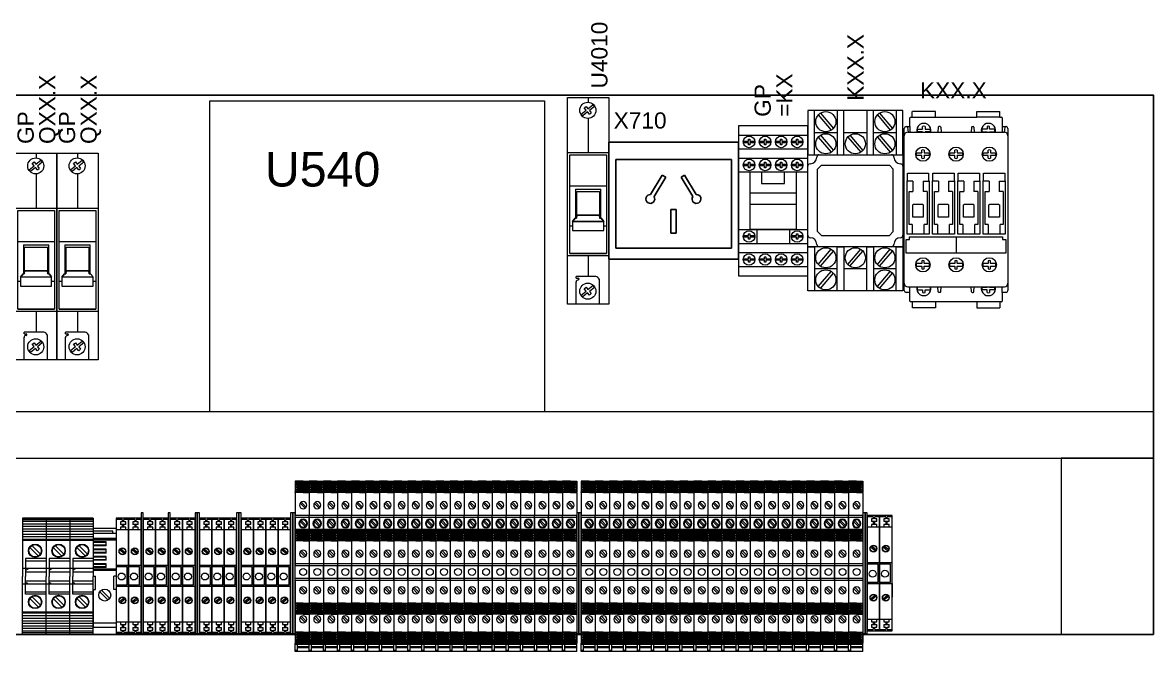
# Model space of a CAD drawing. Header units: millimetres. Extents: x 979 to 5828, y -1860 to 642.
# Drawn here: x 5337.5 to 5827.6, y -591 to -318.2 of the extents above; entities that cross this region are included whole.
import ezdxf

# ---------------------------------------------------------------- set-up
doc = ezdxf.new("R2010")
doc.units = ezdxf.units.MM
for name, color, linetype, lineweight in [('CABLES', 140, 'Continuous', 13), ('eProC - L2', 41, 'Continuous', 20), ('Textos eProC', 41, 'Continuous', 25)]:
    doc.layers.add(name, color=color, linetype=linetype, lineweight=lineweight)
doc.styles.get("Standard").update_dxf_attribs({"font": 'arial.ttf'})

# ---------------------------------------------------------------- blocks, each defined once
blk = doc.blocks.new('eProC_S5X_1Pv03')
at = {"layer": 'eProC - L2'}
for p, q in [((0, 0), (17.93, 0)), ((0, -89.63), (0, 0)), ((0, -23.9), (17.93, -23.9)), ((1, -24.9), (16.93, -24.9)), ((1, -24.9), (16.93, -24.9)), ((1, -67.72), (1, -24.9)), ((1, -24.9), (16.93, -24.9)), ((3.44, -39.83), (14.48, -39.83)), ((16.93, -67.72), (1, -67.72)), ((1, -67.72), (16.93, -67.72)), ((17.93, -68.71), (0, -68.71)), ((3.77, -78.36), (3.77, -77.68)), ((12.29, -77.68), (3.77, -77.68)), ((3.77, -78.36), (4.69, -78.36)), ((3.77, -89.63), (3.77, -79.93)), ((13.73, -78.81), (13.73, -89.63)), ((17.93, -89.63), (0, -89.63))]:
    blk.add_line(p, q, dxfattribs=at)
for points in [[(8.96, 0), (8.96, -2.11)], [(17.93, 0), (17.93, -89.63)], [(7.3, -4.52), (8.09, -3.88)], [(8.1, -5.52), (7.3, -4.52)], [(8.09, -3.88), (8.89, -4.87)], [(8.89, -4.87), (11.02, -3.15)], [(11.67, -3.94), (9.54, -5.67)], [(5.97, -7.24), (8.1, -5.52)], [(8.74, -6.31), (6.61, -8.03)], [(9.54, -7.3), (8.74, -6.31)], [(8.96, -9.07), (8.96, -23.9)], [(9.54, -5.67), (10.34, -6.66)], [(9.54, -7.3), (10.34, -6.66)], [(16.93, -24.9), (16.93, -67.72)], [(1, -38.4), (16.93, -38.4)], [(2.22, -55.77), (1, -55.77), (1, -39.83)], [(3.44, -39.83), (3.44, -52.42)], [(4.01, -40.84), (13.91, -40.84)], [(14.48, -52.42), (14.48, -39.83)], [(4.01, -51.06), (3.87, -52.42), (3.3, -52.42), (2.22, -53.78), (15.71, -53.76), (14.63, -52.41), (14.06, -52.47), (13.91, -51.06), (4.01, -51.06)], [(2.22, -53.78), (3.3, -52.42), (3.87, -52.42)], [(3.87, -52.42), (4.01, -51.06)], [(4.01, -51.06), (13.91, -51.06)], [(14.06, -52.42), (13.91, -51.06)], [(14.06, -52.41), (14.63, -52.41), (15.71, -53.76)], [(15.71, -53.78), (14.48, -53.78)], [(16.93, -55.77), (15.71, -55.77)], [(8.96, -68.71), (8.96, -77.68)], [(7.3, -82.97), (8.09, -82.33)], [(8.1, -83.96), (7.3, -82.97)], [(8.09, -82.33), (8.89, -83.32)], [(8.89, -83.32), (11.02, -81.59)], [(11.67, -82.39), (9.54, -84.11)], [(5.97, -85.69), (8.1, -83.96)], [(8.74, -84.75), (6.61, -86.48)], [(9.54, -85.75), (8.74, -84.75)], [(9.54, -84.11), (10.34, -85.1)], [(9.54, -85.75), (10.34, -85.1)]]:
    blk.add_lwpolyline(points, dxfattribs=at)
for points in [[(4.01, -40.84), (13.91, -40.84), (13.91, -51.06), (4.01, -51.06)], [(15.71, -53.78), (2.22, -53.78), (2.22, -57.76), (15.71, -57.76)]]:
    blk.add_lwpolyline(points, close=True, dxfattribs=at)
for centre in [(8.82, -5.59), (8.82, -84.04)]:
    blk.add_circle(centre, 3.49, dxfattribs=at)
for centre, radius, start, end in [((8.82, -5.59), 3.29, 30.0698, 47.915), ((8.82, -5.59), 3.29, 210.0698, 227.915), ((4.64, -78.75), 0.383, 277.0137, 83.3784), ((11.7, -79.91), 2.3, 28.3062, 75.3734), ((4.63, -80), 0.861, 87.2312, 184.5479), ((8.82, -84.04), 3.29, 30.0698, 47.915), ((8.82, -84.04), 3.29, 210.0698, 227.915)]:
    blk.add_arc(centre, radius, start, end, dxfattribs=at)
for tag, p in [('GP', (7.95, 3.91)), ('ID', (17.33, 3.91))]:
    blk.add_attdef(tag, p, '', height=7.03, rotation=90, dxfattribs=at)
blk = doc.blocks.new('eProC_Z_BPN10')
at = {"layer": 'eProC - L2'}
for p, q in [((0, 0), (0, -25.2)), ((0, 0), (10.2, 0)), ((10.2, 0), (0, 0)), ((10.2, 0), (10.2, -25.2)), ((10.2, -0.71), (0, -0.71)), ((10.2, -1.36), (0, -1.36)), ((10.2, -2.52), (0, -2.52)), ((10.2, -3.59), (0, -3.59)), ((10.2, -4.75), (0, -4.75)), ((10.2, -5.82), (0, -5.82)), ((10.2, -6.98), (0, -6.98)), ((10.2, -8.04), (0, -8.04)), ((10.2, -9.2), (0, -9.2)), ((10.2, -9.71), (0, -9.71)), ((6.84, -16.39), (3.11, -12.66)), ((7.69, -15.54), (3.96, -11.81)), ((10.2, -17.45), (1.3, -17.45)), ((1.3, -17.45), (1.3, -25.2)), ((1.3, -18.45), (10.2, -18.45)), ((1.3, -21.85), (0, -21.85)), ((10.2, -21.85), (1.3, -21.85)), ((2.2, -22.08), (1.3, -22.6)), ((1.3, -23.2), (10.2, -23.2)), ((2.2, -21.85), (2.2, -22.08)), ((0, -50.4), (0, -25.2)), ((1.3, -28.55), (0, -28.55)), ((1.3, -32.95), (1.3, -25.2)), ((1.3, -27.2), (10.2, -27.2)), ((2.2, -28.32), (1.3, -27.8)), ((10.2, -28.55), (1.3, -28.55)), ((2.2, -28.55), (2.2, -28.32)), ((10.2, -50.4), (10.2, -25.2)), ((1.3, -31.95), (10.2, -31.95)), ((10.2, -32.95), (1.3, -32.95)), ((7.69, -37.74), (3.96, -34.01)), ((6.84, -38.59), (3.11, -34.86)), ((10.2, -40.69), (0, -40.69)), ((10.2, -41.2), (0, -41.2)), ((10.2, -42.36), (0, -42.36)), ((10.2, -43.42), (0, -43.42)), ((10.2, -44.58), (0, -44.58)), ((10.2, -45.65), (0, -45.65)), ((10.2, -46.81), (0, -46.81)), ((10.2, -47.88), (0, -47.88)), ((10.2, -49.04), (0, -49.04)), ((10.2, -49.69), (0, -49.69)), ((0, -50.4), (10.2, -50.4)), ((10.2, -50.4), (0, -50.4))]:
    blk.add_line(p, q, dxfattribs=at)
for centre, radius in [((5.4, -14.1), 2.9), ((5.4, -14.1), 2.7), ((5.4, -36.3), 2.9), ((5.4, -36.3), 2.7)]:
    blk.add_circle(centre, radius, dxfattribs=at)
blk = doc.blocks.new('eProC_Z_BPN2.5')
at = {"layer": 'eProC - L2'}
for p, q in [((0, 0), (0, -50)), ((5.36, 0), (0, 0)), ((5.36, -50), (5.36, 0)), ((2.62, -0.6), (0, -0.6)), ((1.79, -1.49), (1.79, -2.68)), ((2.62, -1.49), (1.79, -1.49)), ((4.17, -2.68), (1.79, -2.68)), ((1.79, -3.87), (1.79, -5.06)), ((4.17, -3.87), (1.79, -3.87)), ((2.62, -0.6), (2.62, -1.49)), ((2.62, -2.68), (2.62, -3.87)), ((3.33, -1.49), (3.33, -0.6)), ((5.36, -0.6), (3.33, -0.6)), ((4.17, -1.49), (3.33, -1.49)), ((3.33, -3.87), (3.33, -2.68)), ((4.17, -2.68), (4.17, -1.49)), ((4.17, -5.06), (4.17, -3.87)), ((5.36, -5.06), (0, -5.06)), ((3.56, -15.43), (1.46, -13.75)), ((3.92, -14.95), (1.84, -13.3)), ((5.36, -35.42), (5.36, -14.58)), ((5.36, -20.54), (5.36, -14.58)), ((5.36, -20.54), (0, -20.54)), ((4.76, -21.13), (0, -21.13)), ((4.76, -28.87), (4.76, -21.13)), ((0, -28.87), (4.76, -28.87)), ((0, -29.46), (5.36, -29.46)), ((5.36, -29.46), (5.36, -35.42)), ((3.56, -34.57), (1.46, -36.25)), ((3.92, -35.05), (1.84, -36.7)), ((0, -44.94), (5.36, -44.94)), ((1.79, -44.94), (1.79, -46.13)), ((1.79, -46.13), (4.17, -46.13)), ((1.79, -47.32), (1.79, -48.51)), ((1.79, -47.32), (4.17, -47.32)), ((1.79, -48.51), (2.62, -48.51)), ((2.62, -46.13), (2.62, -47.32)), ((2.62, -48.51), (2.62, -49.4)), ((3.33, -47.32), (3.33, -46.13)), ((3.33, -48.51), (4.17, -48.51)), ((3.33, -49.4), (3.33, -48.51)), ((4.17, -46.13), (4.17, -44.94)), ((4.17, -48.51), (4.17, -47.32)), ((0, -49.4), (2.62, -49.4)), ((0, -50), (5.36, -50)), ((3.33, -49.4), (5.36, -49.4))]:
    blk.add_line(p, q, dxfattribs=at)
for centre, radius in [((2.68, -14.38), 1.49), ((2.68, -14.38), 1.37), ((2.31, -25.27), 1.5), ((2.68, -35.62), 1.49), ((2.68, -35.62), 1.37)]:
    blk.add_circle(centre, radius, dxfattribs=at)
blk = doc.blocks.new('eProC_Z_EK1')
at = {"layer": 'eProC - L2'}
for p, q in [((0, 0), (0, -20.65)), ((10, 0), (0, 0)), ((10, 0), (10, -20.65)), ((0, -1), (8.5, -1)), ((10, -2.2), (0, -2.2)), ((0, -4.2), (10, -4.2)), ((10, -4.59), (0, -4.59)), ((8.5, -2.2), (8.5, -1)), ((10, -5.09), (0, -5.09)), ((5.6, -5.84), (0, -5.84)), ((5.6, -6.11), (0, -6.11)), ((5.6, -7.21), (0, -7.21)), ((5.6, -7.49), (0, -7.49)), ((5.6, -8.99), (0, -8.99)), ((5.6, -9.26), (0, -9.26)), ((5.6, -7.49), (5.6, -5.84)), ((5.6, -10.64), (5.6, -8.99)), ((5.6, -10.36), (0, -10.36)), ((5.6, -10.64), (0, -10.64)), ((5.6, -12.14), (0, -12.14)), ((5.6, -12.42), (0, -12.42)), ((5.6, -13.52), (0, -13.52)), ((5.6, -13.79), (0, -13.79)), ((5.6, -13.79), (5.6, -12.14)), ((5.6, -15.29), (0, -15.29)), ((5.6, -15.57), (0, -15.57)), ((5.6, -16.67), (0, -16.67)), ((5.6, -16.94), (0, -16.94)), ((10, -17.69), (0, -17.69)), ((10, -18.19), (0, -18.19)), ((5.6, -16.94), (5.6, -15.29)), ((0, -20.65), (1, -20.65)), ((1, -26.45), (1, -20.65)), ((9, -26.45), (9, -20.65)), ((10, -20.65), (9, -20.65)), ((0, -26.45), (0, -43)), ((0, -26.45), (1, -26.45)), ((6.45, -31.01), (2.84, -27.4)), ((7.16, -30.3), (3.55, -26.69)), ((10, -26.45), (9, -26.45)), ((10, -26.45), (10, -43)), ((10, -41), (0, -41)), ((10, -43), (0, -43))]:
    blk.add_line(p, q, dxfattribs=at)
blk.add_circle((5, -28.85), 2.6, dxfattribs=at)
blk = doc.blocks.new('eProC_Z_00')
at = {"layer": 'eProC - L2'}
blk.add_lwpolyline([(0.99, 0), (0, 0), (0, -52.4), (0.99, -52.4)], close=True, dxfattribs=at)
blk = doc.blocks.new('eProC_Z_BKND-04')
at = {"layer": 'eProC - L2', "linetype": 'Continuous', "lineweight": 0}
for p, q in [((0, 0), (0, -1.5)), ((0, 0), (6.1, 0)), ((0, 0), (0, -0.43)), ((6.1, 0), (6.1, -0.43)), ((0, -0.43), (0, -2.92)), ((0, -1.5), (5.1, -1.5)), ((0, -1.5), (0, -2)), ((0, -2), (5.1, -2)), ((0, -2), (0, -3)), ((0, -2.92), (0, -3.5)), ((0, -3), (5.1, -3)), ((0, -3), (0, -3.5)), ((2.65, -3.5), (0, -3.5)), ((0, -3.9), (0, -3.5)), ((0, -3.9), (0, -3.5)), ((0, -3.9), (0, -8.15)), ((2.65, -3.9), (0, -3.9)), ((0, -4.42), (0, -3.9)), ((0, -4.42), (0, -3.9)), ((0, -8.15), (0, -4.42)), ((2.65, -4.42), (0, -4.42)), ((2.65, -4.74), (0.5, -4.74)), ((0.5, -5.3), (0.5, -4.74)), ((2.65, -3.5), (6.1, -3.5)), ((2.65, -3.5), (5.47, -3.5)), ((2.65, -3.9), (6.1, -3.9)), ((2.65, -4.42), (6.1, -4.42)), ((2.65, -4.74), (5.6, -4.74)), ((5.1, -0.43), (5.1, -2.92)), ((5.1, -0.43), (6.1, -0.43)), ((5.1, -2.92), (6.1, -2.92)), ((5.1, -2.92), (5.1, -3.5)), ((5.6, -5.3), (5.6, -4.74)), ((6.1, -0.43), (6.1, -2.92)), ((6.1, -2.92), (6.1, -3.5)), ((6.1, -3.9), (6.1, -3.5)), ((6.1, -4.42), (6.1, -3.9)), ((6.1, -8.15), (6.1, -4.42)), ((0, -8.15), (0, -8.32)), ((2.65, -8.15), (0, -8.15)), ((0, -8.15), (0, -8.32)), ((0, -16.15), (0, -8.32)), ((0, -16.15), (0, -8.32)), ((2.65, -8.32), (0, -8.32)), ((2.65, -5.3), (0.5, -5.3)), ((0.5, -6.38), (0.5, -5.82)), ((2.65, -5.82), (0.5, -5.82)), ((2.65, -6.38), (0.5, -6.38)), ((0.5, -7.46), (0.5, -6.9)), ((2.65, -6.9), (0.5, -6.9)), ((2.65, -7.46), (0.5, -7.46)), ((2.65, -7.97), (0.5, -7.97)), ((0.5, -8.15), (0.5, -7.97)), ((2.65, -5.3), (5.6, -5.3)), ((2.65, -5.82), (5.6, -5.82)), ((2.65, -6.38), (5.6, -6.38)), ((2.65, -6.9), (5.6, -6.9)), ((2.65, -7.46), (5.6, -7.46)), ((2.65, -7.97), (5.6, -7.97)), ((6.1, -8.15), (2.65, -8.15)), ((2.65, -8.32), (6.1, -8.32)), ((5.6, -6.38), (5.6, -5.82)), ((5.6, -7.46), (5.6, -6.9)), ((5.6, -8.15), (5.6, -7.97)), ((6.1, -8.15), (6.1, -8.32)), ((6.1, -16.15), (6.1, -8.32)), ((2.65, -16.15), (0, -16.15)), ((0, -16.55), (0, -16.15)), ((0, -16.55), (0, -16.15)), ((0, -16.5), (0, -20.75)), ((2.65, -16.55), (0, -16.55)), ((0, -17.02), (0, -16.55)), ((0, -20.75), (0, -17.02)), ((2.65, -17.02), (0, -17.02)), ((2.65, -17.34), (0.5, -17.34)), ((0.5, -17.9), (0.5, -17.34)), ((2.65, -17.9), (0.5, -17.9)), ((2.65, -18.42), (0.5, -18.42)), ((0.5, -18.98), (0.5, -18.42)), ((2.65, -18.98), (0.5, -18.98)), ((0.5, -20.06), (0.5, -19.5)), ((2.65, -19.5), (0.5, -19.5)), ((2.65, -16.15), (6.1, -16.15)), ((2.65, -16.55), (6.1, -16.55)), ((2.65, -17.02), (6.1, -17.02)), ((2.65, -17.34), (5.6, -17.34)), ((2.65, -17.9), (5.6, -17.9)), ((2.65, -18.42), (5.6, -18.42)), ((2.65, -18.98), (5.6, -18.98)), ((2.65, -19.5), (5.6, -19.5)), ((5.6, -17.9), (5.6, -17.34)), ((5.6, -18.98), (5.6, -18.42)), ((5.6, -20.06), (5.6, -19.5)), ((6.1, -16.55), (6.1, -16.15)), ((6.1, -17.02), (6.1, -16.55)), ((6.1, -20.75), (6.1, -17.02)), ((0, -20.75), (0, -20.92)), ((2.65, -20.75), (0, -20.75)), ((0, -20.75), (0, -20.92)), ((0, -30.8), (0, -20.92)), ((0, -30.8), (0, -20.92)), ((2.65, -20.92), (0, -20.92)), ((2.65, -20.06), (0.5, -20.06)), ((2.65, -20.57), (0.5, -20.57)), ((0.5, -20.75), (0.5, -20.57)), ((2.65, -20.06), (5.6, -20.06)), ((2.65, -20.57), (5.6, -20.57)), ((6.1, -20.75), (2.65, -20.75)), ((2.65, -20.92), (6.1, -20.92)), ((5.6, -20.75), (5.6, -20.57)), ((6.1, -30.8), (6.1, -20.75)), ((0, -47.98), (0, -30.8)), ((0, -30.8), (2.65, -30.8)), ((2.65, -31.8), (0, -31.8)), ((2.65, -30.8), (6.1, -30.8)), ((6.1, -31.8), (2.65, -31.8)), ((6.1, -30.8), (6.1, -37.1)), ((0, -37.1), (2.65, -37.1)), ((0, -47.98), (0, -38.1)), ((2.65, -38.1), (0, -38.1)), ((2.65, -37.1), (6.1, -37.1)), ((6.1, -38.1), (2.65, -38.1)), ((6.1, -47.98), (6.1, -37.1)), ((0.05, -47.9), (0, -47.9)), ((0.05, -47.93), (0, -47.93)), ((0.05, -47.93), (0, -47.93)), ((0.05, -47.93), (0, -47.93)), ((0.05, -47.93), (0, -47.93)), ((2.65, -47.98), (0, -47.98)), ((0, -47.98), (0, -48.15)), ((0, -47.98), (0, -48.15)), ((0, -48.15), (0, -52.4)), ((0, -48.15), (2.65, -48.15)), ((0, -51.88), (0, -48.15)), ((0, -48.95), (0, -48.95)), ((0, -48.95), (0, -48.95)), ((0, -48.95), (0, -48.95)), ((0, -48.95), (0, -48.95)), ((0.01, -48.95), (0, -48.95)), ((0.01, -48.95), (0, -48.95)), ((0.01, -47.9), (0.01, -47.45)), ((0.01, -48.95), (0.01, -47.93)), ((0.05, -47.93), (0.05, -47.9)), ((0.05, -47.93), (0.05, -47.93)), ((0.05, -47.93), (0.05, -47.93)), ((0.05, -47.93), (0.05, -47.93)), ((0.5, -48.15), (0.5, -48.33)), ((2.65, -48.33), (0.5, -48.33)), ((0.5, -48.84), (0.5, -49.4)), ((2.65, -48.84), (0.5, -48.84)), ((2.65, -47.98), (6.1, -47.98)), ((2.65, -48.15), (6.1, -48.15)), ((2.65, -48.33), (5.6, -48.33)), ((2.65, -48.84), (5.6, -48.84)), ((5.6, -48.33), (5.6, -48.15)), ((5.6, -49.4), (5.6, -48.84)), ((6.1, -47.98), (6.1, -48.15)), ((6.1, -51.88), (6.1, -48.15)), ((0, -52.4), (0, -51.88)), ((0, -52.4), (0, -51.88)), ((2.65, -51.88), (0, -51.88)), ((2.65, -52.4), (0, -52.4)), ((0, -52.8), (0, -52.4)), ((0, -52.8), (0, -52.4)), ((0, -52.8), (0, -59.1)), ((2.65, -52.8), (0, -52.8)), ((0, -52.8), (0, -52.8)), ((0, -52.8), (0, -52.8)), ((0, -52.8), (0.6, -52.8)), ((0.6, -52.8), (0, -52.8)), ((0, -52.8), (0, -52.8)), ((0, -52.8), (2.65, -52.8)), ((0, -52.8), (0, -52.8)), ((2.65, -49.4), (0.5, -49.4)), ((2.65, -49.92), (0.5, -49.92)), ((0.5, -49.92), (0.5, -50.48)), ((2.65, -50.48), (0.5, -50.48)), ((2.65, -51), (0.5, -51)), ((0.5, -51), (0.5, -51.56)), ((2.65, -51.56), (0.5, -51.56)), ((2.65, -52.8), (0.6, -52.8)), ((0.6, -52.8), (2.65, -52.8)), ((0.6, -52.8), (0.6, -52.8)), ((0.6, -52.8), (0.6, -52.8)), ((0.6, -52.8), (0.6, -52.8)), ((2.65, -49.4), (5.6, -49.4)), ((2.65, -49.92), (5.6, -49.92)), ((2.65, -50.48), (5.6, -50.48)), ((2.65, -51), (5.6, -51)), ((2.65, -51.56), (5.6, -51.56)), ((2.65, -51.88), (6.1, -51.88)), ((2.65, -52.4), (6.1, -52.4)), ((2.65, -52.8), (6.1, -52.8)), ((6.1, -52.8), (2.65, -52.8)), ((5.48, -52.8), (2.65, -52.8)), ((2.65, -52.8), (5.48, -52.8)), ((5.48, -52.8), (5.48, -52.8)), ((5.6, -50.48), (5.6, -49.92)), ((5.6, -51.56), (5.6, -51)), ((6.1, -52.4), (6.1, -51.88)), ((6.1, -52.8), (6.1, -52.4)), ((6.1, -58.1), (6.1, -52.8)), ((6.1, -52.8), (6.1, -52.8)), ((0, -58.1), (2.65, -58.1)), ((0, -58.1), (0, -59.1)), ((2.65, -58.1), (6.1, -58.1)), ((6.1, -58.1), (6.1, -59.1)), ((0, -68.98), (0, -59.1)), ((0, -68.98), (0, -59.1)), ((2.65, -59.1), (0, -59.1)), ((6.1, -59.1), (2.65, -59.1)), ((6.1, -68.98), (6.1, -59.1)), ((2.65, -68.98), (0, -68.98)), ((0, -68.98), (0, -69.15)), ((0, -68.98), (0, -69.15)), ((0, -69.15), (0, -73.4)), ((0, -72.88), (0, -69.15)), ((0, -69.15), (2.65, -69.15)), ((2.65, -72.88), (0, -72.88)), ((0, -73.4), (0, -72.88)), ((0, -73.4), (0, -72.88)), ((2.65, -73.4), (0, -73.4)), ((0, -73.8), (0, -73.4)), ((0, -73.8), (0, -73.4)), ((0.5, -69.33), (0.5, -69.15)), ((2.65, -69.33), (0.5, -69.33)), ((2.65, -69.84), (0.5, -69.84)), ((0.5, -70.4), (0.5, -69.84)), ((2.65, -70.4), (0.5, -70.4)), ((0.5, -71.48), (0.5, -70.92)), ((2.65, -70.92), (0.5, -70.92)), ((2.65, -71.48), (0.5, -71.48)), ((2.65, -72), (0.5, -72)), ((0.5, -72.56), (0.5, -72)), ((2.65, -72.56), (0.5, -72.56)), ((2.65, -68.98), (6.1, -68.98)), ((2.65, -69.15), (6.1, -69.15)), ((2.65, -69.33), (5.6, -69.33)), ((2.65, -69.84), (5.6, -69.84)), ((2.65, -70.4), (5.6, -70.4)), ((2.65, -70.92), (5.6, -70.92)), ((2.65, -71.48), (5.6, -71.48)), ((2.65, -72), (5.6, -72)), ((2.65, -72.56), (5.6, -72.56)), ((2.65, -72.88), (6.1, -72.88)), ((2.65, -73.4), (6.1, -73.4)), ((5.6, -69.33), (5.6, -69.15)), ((5.6, -70.4), (5.6, -69.84)), ((5.6, -71.48), (5.6, -70.92)), ((5.6, -72.56), (5.6, -72)), ((6.1, -68.98), (6.1, -69.15)), ((6.1, -72.88), (6.1, -69.15)), ((6.1, -73.4), (6.1, -72.88)), ((6.1, -73.8), (6.1, -73.4)), ((2.65, -73.8), (0, -73.8)), ((2.65, -73.8), (6.1, -73.8)), ((5.47, -73.8), (2.65, -73.8))]:
    blk.add_line(p, q, dxfattribs=at)
at = {"layer": 'eProC - L2'}
for p, q in [((3.47, -15.22), (1.33, -13.08)), ((3.97, -14.72), (1.83, -12.58)), ((3.47, -27.82), (1.33, -25.68)), ((3.97, -27.32), (1.83, -25.18)), ((3.47, -43.72), (1.33, -41.58)), ((3.97, -43.22), (1.83, -41.08)), ((3.47, -56.77), (1.33, -54.63)), ((3.97, -56.27), (1.83, -54.13)), ((3.47, -64.72), (1.33, -62.58)), ((3.97, -64.22), (1.83, -62.08))]:
    blk.add_line(p, q, dxfattribs=at)
at = {"layer": 'eProC - L2', "linetype": 'Continuous', "lineweight": 0}
blk.add_circle((2.65, -34.45), 1.5, dxfattribs=at)
for centre, radius, start, end in [((2.65, -13.9), 1.55, 90, 270), ((2.65, -13.9), 1.55, 270, 90), ((2.65, -26.5), 1.55, 90, 270), ((2.65, -26.5), 1.55, 270, 90), ((2.65, -42.4), 1.55, 90, 270), ((2.65, -42.4), 1.55, 270, 90), ((2.65, -55.45), 1.85, 90, 270), ((2.65, -55.45), 1.55, 90, 270), ((2.65, -55.45), 1.85, 270, 90), ((2.65, -55.45), 1.55, 270, 90), ((2.65, -63.4), 1.55, 90, 270), ((2.65, -63.4), 1.55, 270, 90)]:
    blk.add_arc(centre, radius, start, end, dxfattribs=at)
blk = doc.blocks.new('eProC_Toma_01')
at = {"layer": 'Textos eProC'}
for p, q in [((56.21, 0), (0, 0)), ((0, -50.7), (0, 0)), ((56.21, -50.7), (56.21, 0)), ((53.11, -7.44), (3.11, -7.44)), ((3.11, -7.44), (3.11, -45.84)), ((53.11, -45.84), (53.11, -7.44)), ((18.1, -22.65), (23.16, -14.2)), ((23.16, -14.2), (24.68, -15.11)), ((32.82, -14.2), (31.3, -15.11)), ((37.87, -22.65), (32.82, -14.2)), ((19.62, -23.56), (24.68, -15.11)), ((36.36, -23.56), (31.3, -15.11)), ((29.14, -29.2), (26.84, -29.2)), ((26.84, -29.2), (26.84, -39.35)), ((29.14, -39.35), (29.14, -29.2)), ((26.84, -39.35), (29.14, -39.35)), ((3.11, -45.84), (53.11, -45.84)), ((0, -50.7), (56.21, -50.7))]:
    blk.add_line(p, q, dxfattribs=at)
for centre, start, end in [((17.99, -24.56), 86.5423, 31.6046), ((37.99, -24.56), 148.3954, 93.4577)]:
    blk.add_arc(centre, 1.92, start, end, dxfattribs=at)
blk.add_attdef('ID', (2.1, 5.96), '', height=7.03, dxfattribs=at)
blk = doc.blocks.new('eProC_RLY_4INVv02')
at = {"layer": 'eProC - L2'}
for points in [[(-15, 0), (-15, -65), (15, -65), (15, 0), (-15, 0)], [(-15, -4), (15, -4)], [(-12.65, -6.62), (-10.74, -6.62), (-10.74, -5.77), (-10.15, -5.77), (-10.15, -6.62), (-8.24, -6.62), (-8.24, -7.32), (-10.15, -7.32), (-10.15, -8.18), (-10.74, -8.18), (-10.74, -7.32), (-12.65, -7.32), (-12.65, -6.62)], [(-5.69, -6.62), (-3.78, -6.62), (-3.78, -5.77), (-3.18, -5.77), (-3.18, -6.62), (-1.27, -6.62), (-1.27, -7.32), (-3.18, -7.32), (-3.18, -8.18), (-3.78, -8.18), (-3.78, -7.32), (-5.69, -7.32), (-5.69, -6.62)], [(1.27, -6.62), (3.18, -6.62), (3.18, -5.77), (3.78, -5.77), (3.78, -6.62), (5.69, -6.62), (5.69, -7.32), (3.78, -7.32), (3.78, -8.18), (3.18, -8.18), (3.18, -7.32), (1.27, -7.32), (1.27, -6.62)], [(8.24, -6.62), (10.15, -6.62), (10.15, -5.77), (10.74, -5.77), (10.74, -6.62), (12.65, -6.62), (12.65, -7.32), (10.74, -7.32), (10.74, -8.18), (10.15, -8.18), (10.15, -7.32), (8.24, -7.32), (8.24, -6.62)], [(-15, -10), (15, -10)], [(-15, -14), (15, -14)], [(-12.65, -16.62), (-10.74, -16.62), (-10.74, -15.77), (-10.15, -15.77), (-10.15, -16.62), (-8.24, -16.62), (-8.24, -17.32), (-10.15, -17.32), (-10.15, -18.18), (-10.74, -18.18), (-10.74, -17.32), (-12.65, -17.32), (-12.65, -16.62)], [(-5.69, -16.62), (-3.78, -16.62), (-3.78, -15.77), (-3.18, -15.77), (-3.18, -16.62), (-1.27, -16.62), (-1.27, -17.32), (-3.18, -17.32), (-3.18, -18.18), (-3.78, -18.18), (-3.78, -17.32), (-5.69, -17.32), (-5.69, -16.62)], [(1.27, -16.62), (3.18, -16.62), (3.18, -15.77), (3.78, -15.77), (3.78, -16.62), (5.69, -16.62), (5.69, -17.32), (3.78, -17.32), (3.78, -18.18), (3.18, -18.18), (3.18, -17.32), (1.27, -17.32), (1.27, -16.62)], [(8.24, -16.62), (10.15, -16.62), (10.15, -15.77), (10.74, -15.77), (10.74, -16.62), (12.65, -16.62), (12.65, -17.32), (10.74, -17.32), (10.74, -18.18), (10.15, -18.18), (10.15, -17.32), (8.24, -17.32), (8.24, -16.62)], [(-15, -20), (15, -20)], [(-10, -20), (10, -20), (10, -45), (-10, -45), (-10, -20)], [(-5, -20), (-5, -25), (5, -25), (5, -20)], [(-10, -29), (10, -29)], [(-10, -34), (10, -34)], [(-15, -45), (15, -45)], [(-12.65, -47.62), (-10.74, -47.62), (-10.74, -46.77), (-10.15, -46.77), (-10.15, -47.62), (-8.24, -47.62), (-8.24, -48.32), (-10.15, -48.32), (-10.15, -49.18), (-10.74, -49.18), (-10.74, -48.32), (-12.65, -48.32), (-12.65, -47.62)], [(-7.08, -45), (-7.08, -51)], [(7.08, -45), (7.08, -51)], [(8.24, -47.62), (10.15, -47.62), (10.15, -46.77), (10.74, -46.77), (10.74, -47.62), (12.65, -47.62), (12.65, -48.32), (10.74, -48.32), (10.74, -49.18), (10.15, -49.18), (10.15, -48.32), (8.24, -48.32), (8.24, -47.62)], [(-15, -51), (15, -51)], [(-15, -55), (15, -55)], [(-12.65, -57.62), (-10.74, -57.62), (-10.74, -56.77), (-10.15, -56.77), (-10.15, -57.62), (-8.24, -57.62), (-8.24, -58.32), (-10.15, -58.32), (-10.15, -59.18), (-10.74, -59.18), (-10.74, -58.32), (-12.65, -58.32), (-12.65, -57.62)], [(-5.69, -57.62), (-3.78, -57.62), (-3.78, -56.77), (-3.18, -56.77), (-3.18, -57.62), (-1.27, -57.62), (-1.27, -58.32), (-3.18, -58.32), (-3.18, -59.18), (-3.78, -59.18), (-3.78, -58.32), (-5.69, -58.32), (-5.69, -57.62)], [(1.27, -57.62), (3.18, -57.62), (3.18, -56.77), (3.78, -56.77), (3.78, -57.62), (5.69, -57.62), (5.69, -58.32), (3.78, -58.32), (3.78, -59.18), (3.18, -59.18), (3.18, -58.32), (1.27, -58.32), (1.27, -57.62)], [(8.24, -57.62), (10.15, -57.62), (10.15, -56.77), (10.74, -56.77), (10.74, -57.62), (12.65, -57.62), (12.65, -58.32), (10.74, -58.32), (10.74, -59.18), (10.15, -59.18), (10.15, -58.32), (8.24, -58.32), (8.24, -57.62)], [(-15, -61), (15, -61)]]:
    blk.add_lwpolyline(points, dxfattribs=at)
for centre in [(-10.44, -6.97), (-3.48, -6.97), (3.48, -6.97), (10.44, -6.97), (-10.44, -16.97), (-3.48, -16.97), (3.48, -16.97), (10.44, -16.97), (-10.44, -47.97), (10.44, -47.97), (-10.44, -57.97), (-3.48, -57.97), (3.48, -57.97), (10.44, -57.97)]:
    blk.add_circle(centre, 2.5, dxfattribs=at)
for tag, p in [('GP', (-1.01, 3.91)), ('ID', (8.37, 3.91))]:
    blk.add_attdef(tag, p, '', height=7.03, rotation=90, dxfattribs=at)
blk = doc.blocks.new('eProC_RLY_4INV_2')
at = {"layer": 'eProC - L2'}
for points in [[(-20.64, -19.16), (-17.74, -19.16), (-17.74, 0), (-20.64, 0)], [(-7.85, -19.16), (-4.95, -19.16), (-4.95, 0), (-7.85, 0)], [(4.95, -19.16), (7.85, -19.16), (7.85, 0), (4.95, 0)], [(17.74, -19.16), (20.64, -19.16), (20.64, 0), (17.74, 0)], [(-20.64, -19.16), (20.64, -19.16), (20.64, -59.06), (-20.64, -59.06)], [(-20.64, -59.06), (-17.74, -59.06), (-17.74, -78.22), (-20.64, -78.22)], [(-7.85, -59.06), (-4.95, -59.06), (-4.95, -78.22), (-7.85, -78.22)], [(4.95, -59.06), (7.85, -59.06), (7.85, -78.22), (4.95, -78.22)], [(17.74, -59.06), (20.64, -59.06), (20.64, -78.22), (17.74, -78.22)]]:
    blk.add_lwpolyline(points, close=True, dxfattribs=at)
for points in [[(20.64, 0), (-20.64, 0)], [(-16.05, -1.87), (-10.44, -8.48)], [(-15.15, -1.11), (-9.54, -7.72)], [(9.54, -1.87), (15.15, -8.48)], [(10.44, -1.11), (16.05, -7.72)], [(-7.85, -9.58), (-17.74, -9.58)], [(4.95, -9.58), (-4.95, -9.58)], [(17.74, -9.58), (7.85, -9.58)], [(-16.05, -11.46), (-10.44, -18.06)], [(-15.15, -10.69), (-9.54, -17.3)], [(-3.26, -11.46), (2.36, -18.06)], [(-2.36, -10.69), (3.26, -17.3)], [(9.54, -11.46), (15.15, -18.06)], [(10.44, -10.69), (16.05, -17.3)], [(-14.73, -23.7), (-16.4, -25.4)], [(-14.73, -23.7), (14.73, -23.7)], [(14.73, -23.7), (16.4, -25.4)], [(-16.4, -52.47), (-16.4, -25.4)], [(16.4, -52.47), (16.4, -25.4)], [(-14.73, -54.17), (-16.4, -52.47)], [(14.73, -54.17), (16.4, -52.47)], [(-14.73, -54.17), (14.73, -54.17)], [(-16.05, -66.77), (-10.44, -60.16)], [(-15.15, -67.53), (-9.54, -60.92)], [(-3.26, -66.77), (2.36, -60.16)], [(-2.36, -67.53), (3.26, -60.92)], [(9.54, -66.77), (15.15, -60.16)], [(10.44, -67.53), (16.05, -60.92)], [(-7.85, -68.64), (-17.74, -68.64)], [(-16.05, -76.35), (-10.44, -69.74)], [(-15.15, -77.11), (-9.54, -70.5)], [(4.95, -68.64), (-4.95, -68.64)], [(17.74, -68.64), (7.85, -68.64)], [(9.54, -76.35), (15.15, -69.74)], [(10.44, -77.11), (16.05, -70.5)], [(20.64, -78.22), (-20.64, -78.22)]]:
    blk.add_lwpolyline(points, dxfattribs=at)
for centre in [(-12.8, -4.8), (12.8, -4.8), (-12.8, -14.38), (0, -14.38), (12.8, -14.38), (-12.8, -63.84), (0, -63.84), (12.8, -63.84), (-12.8, -73.43), (12.8, -73.43)]:
    blk.add_circle(centre, 4.37, dxfattribs=at)
for centre, radius, start, end in [((-15.67, -20.2), 1.03, 90, 180), ((15.67, -20.2), 1.03, 0, 90), ((-19.61, -24.13), 1.03, 90, 180), ((-19.61, -20.2), 2.9, 270, 0), ((19.61, -20.2), 2.9, 180, 270), ((19.61, -24.13), 1.03, 0, 90), ((-19.61, -54.09), 1.03, 180, 270), ((-19.61, -58.03), 2.9, 0, 90), ((-15.67, -58.03), 1.03, 180, 270), ((15.67, -58.03), 1.03, 270, 0), ((19.61, -58.03), 2.9, 90, 180), ((19.61, -54.09), 1.03, 270, 0)]:
    blk.add_arc(centre, radius, start, end, dxfattribs=at)
blk.add_attdef('ID', (3.61, 4.27), '', height=7.03, rotation=90, dxfattribs=at)
blk = doc.blocks.new('eProC_CTC_TS0')
at = {"layer": 'eProC - L2'}
for p, q in [((0, -2.5), (0, 0)), ((10.007, 0), (0.051, 0)), ((10.007, -2.5), (10.007, 0)), ((28, -2.5), (28, 0)), ((28, 0), (37.051, 0)), ((37.051, 0), (38.007, 0)), ((38.007, -2.5), (38.007, 0)), ((-1.001, -6.5), (-0.999, -2.8)), ((-0.699, -2.5), (0.051, -2.5)), ((0.051, -2.5), (10.007, -2.5)), ((10.007, -2.5), (28, -2.5)), ((38.007, -2.5), (28, -2.5)), ((38.007, -2.5), (38.701, -2.5)), ((39.001, -2.8), (39.003, -6.5)), ((-3.449, -10.5), (-3.449, -7.3)), ((-2.649, -6.5), (-1.001, -6.5)), ((-2.07, -6.767), (-1.934, -8)), ((-1.949, -9), (39.951, -9)), ((-1.934, -8), (-1.824, -8.998)), ((-1.001, -6.5), (-1.002, -9)), ((2.218, -7.627), (4.489, -7.627)), ((4.489, -8.836), (2.218, -8.836)), ((4.489, -7.447), (4.489, -6.455)), ((4.489, -7.447), (4.489, -7.627)), ((4.489, -9.016), (4.489, -8.836)), ((5.519, -6.455), (5.519, -7.447)), ((5.519, -7.447), (5.519, -7.627)), ((5.519, -7.627), (7.789, -7.627)), ((5.519, -9.016), (5.519, -8.836)), ((7.789, -8.836), (5.519, -8.836)), ((11.276, -6.816), (11.105, -9)), ((12.024, -6.5), (11.578, -6.5)), ((12.323, -6.775), (12.497, -9)), ((25.679, -6.775), (25.505, -9)), ((25.978, -6.5), (26.424, -6.5)), ((26.726, -6.816), (26.897, -9)), ((32.489, -7.627), (30.218, -7.627)), ((30.218, -8.836), (32.489, -8.836)), ((32.489, -6.455), (32.489, -7.447)), ((32.489, -7.447), (32.489, -7.627)), ((32.489, -9.016), (32.489, -8.836)), ((33.519, -7.447), (33.519, -6.455)), ((33.519, -7.447), (33.519, -7.627)), ((35.789, -7.627), (33.519, -7.627)), ((33.519, -9.016), (33.519, -8.836)), ((33.519, -8.836), (35.789, -8.836)), ((39.003, -6.5), (39.003, -9)), ((39.003, -6.5), (40.651, -6.5)), ((39.936, -8), (39.826, -8.998)), ((40.072, -6.767), (39.936, -8)), ((41.451, -7.3), (41.451, -77.7)), ((-3.449, -23), (-3.449, -10.5)), ((1.815, -17.896), (4.086, -17.896)), ((4.086, -19.104), (1.815, -19.104)), ((4.086, -17.715), (4.086, -16.723)), ((4.086, -17.715), (4.086, -17.896)), ((4.086, -19.284), (4.086, -19.104)), ((4.086, -20.277), (4.086, -19.284)), ((5.116, -16.723), (5.116, -17.715)), ((5.116, -17.715), (5.116, -17.896)), ((5.116, -17.896), (7.387, -17.896)), ((5.116, -19.284), (5.116, -19.104)), ((7.387, -19.104), (5.116, -19.104)), ((5.116, -19.284), (5.116, -20.277)), ((16.215, -17.896), (18.486, -17.896)), ((18.486, -19.104), (16.215, -19.104)), ((18.486, -17.715), (18.486, -16.723)), ((18.486, -17.715), (18.486, -17.896)), ((18.486, -19.284), (18.486, -19.104)), ((18.486, -20.277), (18.486, -19.284)), ((19.516, -16.723), (19.516, -17.715)), ((19.516, -17.715), (19.516, -17.896)), ((19.516, -17.896), (21.787, -17.896)), ((19.516, -19.284), (19.516, -19.104)), ((21.787, -19.104), (19.516, -19.104)), ((19.516, -19.284), (19.516, -20.277)), ((30.615, -17.896), (32.886, -17.896)), ((32.886, -19.104), (30.615, -19.104)), ((32.886, -17.715), (32.886, -16.723)), ((32.886, -17.715), (32.886, -17.896)), ((32.886, -19.284), (32.886, -19.104)), ((32.886, -20.277), (32.886, -19.284)), ((33.916, -16.723), (33.916, -17.715)), ((33.916, -17.715), (33.916, -17.896)), ((33.916, -17.896), (36.187, -17.896)), ((33.916, -19.284), (33.916, -19.104)), ((36.187, -19.104), (33.916, -19.104)), ((33.916, -19.284), (33.916, -20.277)), ((-3.449, -62), (-3.449, -23)), ((-2.099, -26.7), (7.101, -26.7)), ((-2.099, -30.1), (-2.099, -26.7)), ((7.101, -26.7), (7.101, -30.1)), ((8.901, -26.7), (18.101, -26.7)), ((8.901, -30.1), (8.901, -26.7)), ((18.101, -26.7), (18.101, -30.1)), ((19.901, -26.7), (29.101, -26.7)), ((19.901, -30.1), (19.901, -26.7)), ((29.101, -26.7), (29.101, -30.1)), ((30.901, -26.7), (40.101, -26.7)), ((30.901, -30.1), (30.901, -26.7)), ((40.101, -26.7), (40.101, -30.1)), ((-2.249, -30.1), (-2.099, -30.1)), ((-2.249, -53.2), (-2.249, -30.1)), ((0.301, -30.25), (-2.249, -30.25)), ((0.301, -30.25), (0.301, -34.75)), ((4.701, -30.25), (4.701, -34.75)), ((4.701, -30.25), (7.201, -30.25)), ((7.101, -30.1), (7.301, -30.1)), ((7.201, -30.25), (7.201, -30.099)), ((7.301, -30.1), (7.301, -53.2)), ((8.751, -30.1), (8.901, -30.1)), ((8.751, -53.2), (8.751, -30.1)), ((11.301, -30.25), (8.751, -30.25)), ((11.301, -30.25), (11.301, -34.75)), ((15.701, -30.25), (15.701, -34.75)), ((15.701, -30.25), (18.201, -30.25)), ((18.101, -30.1), (18.301, -30.1)), ((18.201, -30.25), (18.201, -30.099)), ((18.301, -30.1), (18.301, -53.2)), ((19.751, -30.1), (19.901, -30.1)), ((19.751, -53.2), (19.751, -30.1)), ((22.301, -30.25), (19.751, -30.25)), ((22.301, -30.25), (22.301, -34.75)), ((26.701, -30.25), (26.701, -34.75)), ((26.701, -30.25), (29.201, -30.25)), ((29.101, -30.1), (29.301, -30.1)), ((29.201, -30.25), (29.201, -30.099)), ((29.301, -30.1), (29.301, -53.2)), ((30.751, -30.1), (30.901, -30.1)), ((30.751, -53.2), (30.751, -30.1)), ((33.301, -30.25), (30.751, -30.25)), ((33.301, -30.25), (33.301, -34.75)), ((37.701, -30.25), (37.701, -34.75)), ((37.701, -30.25), (40.201, -30.25)), ((40.101, -30.1), (40.301, -30.1)), ((40.201, -30.25), (40.201, -30.099)), ((40.301, -30.1), (40.301, -53.2)), ((-1.399, -48.95), (-1.399, -34.75)), ((-1.399, -34.75), (0.301, -34.75)), ((6.401, -34.75), (4.701, -34.75)), ((6.401, -34.75), (6.401, -48.95)), ((9.601, -48.95), (9.601, -34.75)), ((9.601, -34.75), (11.301, -34.75)), ((17.401, -34.75), (15.701, -34.75)), ((17.401, -34.75), (17.401, -48.95)), ((20.601, -48.95), (20.601, -34.75)), ((20.601, -34.75), (22.301, -34.75)), ((28.401, -34.75), (26.701, -34.75)), ((28.401, -34.75), (28.401, -48.95)), ((31.601, -48.95), (31.601, -34.75)), ((31.601, -34.75), (33.301, -34.75)), ((39.401, -34.75), (37.701, -34.75)), ((39.401, -34.75), (39.401, -48.95)), ((0.251, -40.45), (0.57, -40.15)), ((0.251, -45.85), (0.251, -40.45)), ((0.57, -40.15), (4.431, -40.15)), ((4.431, -40.15), (4.751, -40.45)), ((4.751, -40.45), (4.751, -45.85)), ((11.251, -40.45), (11.57, -40.15)), ((11.251, -45.85), (11.251, -40.45)), ((11.57, -40.15), (15.431, -40.15)), ((15.431, -40.15), (15.751, -40.45)), ((15.751, -40.45), (15.751, -45.85)), ((22.251, -40.45), (22.57, -40.15)), ((22.251, -45.85), (22.251, -40.45)), ((22.57, -40.15), (26.431, -40.15)), ((26.431, -40.15), (26.751, -40.45)), ((26.751, -40.45), (26.751, -45.85)), ((33.251, -40.45), (33.57, -40.15)), ((33.251, -45.85), (33.251, -40.45)), ((33.57, -40.15), (37.431, -40.15)), ((37.431, -40.15), (37.751, -40.45)), ((37.751, -40.45), (37.751, -45.85)), ((-0.099, -48.95), (-1.399, -48.95)), ((-0.099, -48.95), (-0.099, -53.2)), ((4.751, -45.85), (0.251, -45.85)), ((6.401, -48.95), (5.101, -48.95)), ((5.101, -53.2), (5.101, -48.95)), ((10.901, -48.95), (9.601, -48.95)), ((10.901, -48.95), (10.901, -53.2)), ((15.751, -45.85), (11.251, -45.85)), ((17.401, -48.95), (16.101, -48.95)), ((16.101, -53.2), (16.101, -48.95)), ((21.901, -48.95), (20.601, -48.95)), ((21.901, -48.95), (21.901, -53.2)), ((26.751, -45.85), (22.251, -45.85)), ((28.401, -48.95), (27.101, -48.95)), ((27.101, -53.2), (27.101, -48.95)), ((32.901, -48.95), (31.601, -48.95)), ((32.901, -48.95), (32.901, -53.2)), ((37.751, -45.85), (33.251, -45.85)), ((39.401, -48.95), (38.101, -48.95)), ((38.101, -53.2), (38.101, -48.95)), ((7.301, -53.2), (-2.249, -53.2)), ((18.301, -53.2), (8.751, -53.2)), ((29.301, -53.2), (19.751, -53.2)), ((40.301, -53.2), (30.751, -53.2)), ((-2.617, -61.45), (-2.617, -55.45)), ((-2.617, -55.45), (-1.149, -55.45)), ((-1.149, -55.45), (-1.149, -54.35)), ((-1.149, -54.35), (39.151, -54.35)), ((19.001, -54.35), (19.001, -61.45)), ((39.151, -54.35), (39.151, -55.45)), ((39.151, -55.45), (40.619, -55.45)), ((40.619, -55.45), (40.619, -61.45)), ((-3.449, -74.5), (-3.449, -62)), ((40.619, -61.45), (-2.617, -61.45)), ((4.086, -65.896), (1.815, -65.896)), ((1.815, -67.104), (4.086, -67.104)), ((4.086, -64.723), (4.086, -65.715)), ((4.086, -65.715), (4.086, -65.896)), ((4.086, -67.284), (4.086, -67.104)), ((4.086, -67.284), (4.086, -68.277)), ((5.116, -65.715), (5.116, -64.723)), ((5.116, -65.715), (5.116, -65.896)), ((7.387, -65.896), (5.116, -65.896)), ((5.116, -67.284), (5.116, -67.104)), ((5.116, -67.104), (7.387, -67.104)), ((5.116, -68.277), (5.116, -67.284)), ((18.486, -65.896), (16.215, -65.896)), ((16.215, -67.104), (18.486, -67.104)), ((18.486, -64.723), (18.486, -65.715)), ((18.486, -65.715), (18.486, -65.896)), ((18.486, -67.284), (18.486, -67.104)), ((18.486, -67.284), (18.486, -68.277)), ((19.516, -65.715), (19.516, -64.723)), ((19.516, -65.715), (19.516, -65.896)), ((21.787, -65.896), (19.516, -65.896)), ((19.516, -67.284), (19.516, -67.104)), ((19.516, -67.104), (21.787, -67.104)), ((19.516, -68.277), (19.516, -67.284)), ((32.886, -65.896), (30.615, -65.896)), ((30.615, -67.104), (32.886, -67.104)), ((32.886, -64.723), (32.886, -65.715)), ((32.886, -65.715), (32.886, -65.896)), ((32.886, -67.284), (32.886, -67.104)), ((32.886, -67.284), (32.886, -68.277)), ((33.916, -65.715), (33.916, -64.723)), ((33.916, -65.715), (33.916, -65.896)), ((36.187, -65.896), (33.916, -65.896)), ((33.916, -67.284), (33.916, -67.104)), ((33.916, -67.104), (36.187, -67.104)), ((33.916, -68.277), (33.916, -67.284)), ((-3.449, -77.7), (-3.449, -74.5)), ((-1.949, -76), (39.951, -76)), ((-0.999, -78.5), (-0.999, -76)), ((4.489, -76.164), (2.218, -76.164)), ((2.218, -77.372), (4.489, -77.372)), ((4.489, -75.983), (4.489, -76.164)), ((4.489, -77.552), (4.489, -77.372)), ((4.489, -77.552), (4.489, -78.545)), ((5.519, -75.983), (5.519, -76.164)), ((7.789, -76.164), (5.519, -76.164)), ((5.519, -77.552), (5.519, -77.372)), ((5.519, -77.372), (7.789, -77.372)), ((5.519, -78.545), (5.519, -77.552)), ((11.276, -78.183), (11.105, -76)), ((12.323, -78.225), (12.497, -76)), ((25.679, -78.225), (25.505, -76)), ((26.726, -78.183), (26.897, -76)), ((30.218, -76.164), (32.489, -76.164)), ((32.489, -77.372), (30.218, -77.372)), ((32.489, -75.983), (32.489, -76.164)), ((32.489, -77.552), (32.489, -77.372)), ((32.489, -78.545), (32.489, -77.552)), ((33.519, -75.983), (33.519, -76.164)), ((33.519, -76.164), (35.789, -76.164)), ((33.519, -77.552), (33.519, -77.372)), ((35.789, -77.372), (33.519, -77.372)), ((33.519, -77.552), (33.519, -78.545)), ((39.003, -78.5), (39.003, -76)), ((-1.001, -78.5), (-2.649, -78.5)), ((-0.999, -82.2), (-0.999, -78.5)), ((0, -82.5), (-0.699, -82.5)), ((10.007, -82.5), (0, -82.5)), ((0, -82.5), (0, -85.1)), ((28, -82.5), (10.007, -82.5)), ((10.007, -82.5), (10.007, -85.1)), ((12.024, -78.5), (11.578, -78.5)), ((25.978, -78.5), (26.424, -78.5)), ((38.007, -82.5), (28, -82.5)), ((28, -82.5), (28, -85.1)), ((38.701, -82.5), (38.007, -82.5)), ((38.007, -82.5), (38.007, -85.1)), ((39.003, -78.5), (39.001, -82.2)), ((40.651, -78.5), (39.003, -78.5)), ((10.007, -85.1), (0.051, -85.1)), ((28, -85.1), (38.007, -85.1))]:
    blk.add_line(p, q, dxfattribs=at)
for centre in [(4.601, -18.5), (4.601, -18.5), (19.001, -18.5), (19.001, -18.5), (33.401, -18.5), (33.401, -18.5), (4.601, -66.5), (4.601, -66.5), (19.001, -66.5), (19.001, -66.5), (33.401, -66.5), (33.401, -66.5)]:
    blk.add_circle(centre, 3.1, dxfattribs=at)
for centre, radius, start, end in [((-0.699, -2.8), 0.3, 90, 180), ((38.701, -2.8), 0.3, 0, 90), ((-2.649, -7.3), 0.8, 90, 180), ((-1.949, -10.5), 1.5, 89.989, 180.008), ((-2.368, -6.8), 0.3, 6.277, 90), ((5.004, -8.232), 3.1, 345.654, 194.346), ((5.004, -8.232), 2.85, 167.76, 192.24), ((5.004, -8.232), 1.85, 73.837, 106.163), ((5.004, -8.232), 2.85, 347.76, 12.24), ((11.578, -6.8), 0.3, 90, 175.507), ((12.024, -6.8), 0.3, 4.78, 90), ((25.978, -6.8), 0.3, 90, 175.22), ((26.424, -6.8), 0.3, 4.493, 90), ((33.004, -8.232), 3.1, 345.654, 194.346), ((33.004, -8.232), 2.85, 167.76, 192.24), ((33.004, -8.232), 1.85, 73.837, 106.163), ((33.004, -8.232), 2.85, 347.76, 12.24), ((39.951, -10.5), 1.5, 359.992, 90.011), ((40.37, -6.8), 0.3, 90, 173.723), ((40.651, -7.3), 0.8, 0, 90), ((4.601, -18.5), 2.85, 167.76, 192.24), ((4.601, -18.5), 1.85, 73.837, 106.163), ((4.601, -18.5), 2.85, 347.76, 12.24), ((19.001, -18.5), 2.85, 167.76, 192.24), ((19.001, -18.5), 1.85, 73.837, 106.163), ((19.001, -18.5), 2.85, 347.76, 12.24), ((33.401, -18.5), 2.85, 167.76, 192.24), ((33.401, -18.5), 1.85, 73.837, 106.163), ((33.401, -18.5), 2.85, 347.76, 12.24), ((4.601, -18.5), 1.85, 253.837, 286.163), ((19.001, -18.5), 1.85, 253.837, 286.163), ((33.401, -18.5), 1.85, 253.837, 286.163), ((4.601, -66.5), 2.85, 167.76, 192.24), ((4.601, -66.5), 1.85, 73.837, 106.163), ((4.601, -66.5), 1.85, 253.837, 286.163), ((4.601, -66.5), 2.85, 347.76, 12.24), ((19.001, -66.5), 2.85, 167.76, 192.24), ((19.001, -66.5), 1.85, 73.837, 106.163), ((19.001, -66.5), 1.85, 253.837, 286.163), ((19.001, -66.5), 2.85, 347.76, 12.24), ((33.401, -66.5), 2.85, 167.76, 192.24), ((33.401, -66.5), 1.85, 73.837, 106.163), ((33.401, -66.5), 1.85, 253.837, 286.163), ((33.401, -66.5), 2.85, 347.76, 12.24), ((-1.949, -74.5), 1.5, 179.992, 270.011), ((-2.649, -77.7), 0.8, 180, 270), ((5.004, -76.768), 3.1, 165.654, 14.346), ((5.004, -76.768), 2.85, 167.76, 192.24), ((5.004, -76.768), 2.85, 347.76, 12.24), ((11.578, -78.2), 0.3, 184.493, 270), ((12.024, -78.2), 0.3, 270, 355.22), ((25.978, -78.2), 0.3, 184.78, 270), ((26.424, -78.2), 0.3, 270, 355.507), ((33.004, -76.768), 3.1, 165.654, 14.346), ((33.004, -76.768), 2.85, 167.76, 192.24), ((33.004, -76.768), 2.85, 347.76, 12.24), ((39.951, -74.5), 1.5, 269.989, 0.008), ((40.651, -77.7), 0.8, 270, 0), ((-0.699, -82.2), 0.3, 180, 270), ((5.004, -76.768), 1.85, 253.837, 286.163), ((33.004, -76.768), 1.85, 253.837, 286.163), ((38.701, -82.2), 0.3, 270, 0)]:
    blk.add_arc(centre, radius, start, end, dxfattribs=at)
blk.add_attdef('ID', (3.349, 5.678), '', height=7.029, dxfattribs=at)

msp = doc.modelspace()

# ---------------------------------------------------------------- linework, layer by layer
msp.add_line((4887.601, -349.676), (5787.602, -349.676))
msp.add_lwpolyline([(4887.601, -349.676), (4887.601, -583.601), (5827.602, -583.601), (5827.602, -349.676), (4887.601, -349.676)])
at = {"layer": 'CABLES'}
for points in [[(5313.647, -487.113), (5313.647, -507.113), (5827.602, -507.113), (5827.602, -487.113), (5313.647, -487.113)], [(5827.602, -507.113), (5787.602, -507.113), (5787.602, -583.601), (5827.602, -583.601), (5827.602, -507.113)]]:
    msp.add_lwpolyline(points, dxfattribs=at)
at = {"layer": 'eProC - L2'}
msp.add_lwpolyline([(5418.647, -352.113), (5563.647, -352.113), (5563.647, -487.113), (5418.647, -487.113), (5418.647, -352.113)], dxfattribs=at)

# ---------------------------------------------------------------- block references
at = {"color": 4}
ref = msp.add_blockref('eProC_S5X_1Pv03', (5573.647, -350.697), dxfattribs=at)
ref.add_attrib('ID', 'U4010', (5590.977, -346.787), dxfattribs={"layer": 'eProC - L2', "height": 7.0293, "rotation": 90})
for name, p, values in [('eProC_S5X_1Pv03', (5334.367, -374.799), {'GP': 'GP', 'ID': 'QXX.X'}), ('eProC_S5X_1Pv03', (5352.293, -374.799), {'GP': 'GP', 'ID': 'QXX.X'}), ('eProC_Toma_01', (5591.572, -370.159), {'ID': 'X710'})]:
    msp.add_blockref(name, p, dxfattribs=at).add_auto_attribs(values)
at = {"color": 4, "rotation": 180}
for p in [(5461.745, -590.95), (5467.845, -590.95), (5473.945, -590.95), (5480.045, -590.95), (5486.145, -590.95), (5492.245, -590.95), (5498.345, -590.95), (5504.445, -590.95), (5510.545, -590.95), (5516.645, -590.95), (5522.745, -590.95), (5528.845, -590.95), (5534.945, -590.95), (5541.045, -590.95), (5547.145, -590.95), (5553.245, -590.95), (5559.345, -590.95), (5565.445, -590.95), (5571.545, -590.95), (5577.645, -590.95), (5585.722, -590.95), (5591.822, -590.95), (5597.922, -590.95), (5604.022, -590.95), (5610.122, -590.95), (5616.222, -590.95), (5622.322, -590.95), (5628.422, -590.95), (5634.522, -590.95), (5640.622, -590.95), (5646.722, -590.95), (5652.822, -590.95), (5658.922, -590.95), (5665.022, -590.95), (5671.122, -590.95), (5677.222, -590.95), (5683.322, -590.95), (5689.422, -590.95), (5695.522, -590.95), (5701.622, -590.95)]:
    msp.add_blockref('eProC_Z_BKND-04', p, dxfattribs=at)
for p in [(5337.495, -533.201), (5347.695, -533.201), (5357.895, -533.201)]:
    msp.add_blockref('eProC_Z_BPN10', p)
at = {"color": 4}
for name, p in [('eProC_Z_BPN2.5', (5378.095, -533.201)), ('eProC_Z_BPN2.5', (5383.452, -533.201)), ('eProC_Z_00', (5388.809, -530.799)), ('eProC_Z_BPN2.5', (5389.798, -533.201)), ('eProC_Z_BPN2.5', (5395.155, -533.201)), ('eProC_Z_00', (5400.512, -530.799)), ('eProC_Z_BPN2.5', (5401.5, -533.201)), ('eProC_Z_BPN2.5', (5406.858, -533.201)), ('eProC_Z_00', (5412.215, -530.799)), ('eProC_Z_00', (5413.203, -530.799)), ('eProC_Z_BPN2.5', (5414.191, -533.201)), ('eProC_Z_BPN2.5', (5419.549, -533.201)), ('eProC_Z_BPN2.5', (5424.906, -533.201)), ('eProC_Z_00', (5430.263, -530.799)), ('eProC_Z_00', (5431.251, -530.799)), ('eProC_Z_BPN2.5', (5432.24, -533.201)), ('eProC_Z_BPN2.5', (5437.597, -533.201)), ('eProC_Z_BPN2.5', (5442.954, -533.201)), ('eProC_Z_BPN2.5', (5448.311, -533.201)), ('eProC_Z_00', (5453.668, -530.799)), ('eProC_Z_00', (5454.657, -530.799)), ('eProC_Z_00', (5577.645, -530.799)), ('eProC_Z_00', (5578.633, -530.799)), ('eProC_Z_00', (5701.622, -530.799)), ('eProC_Z_00', (5702.61, -530.799)), ('eProC_Z_BPN2.5', (5703.598, -532)), ('eProC_Z_BPN2.5', (5708.956, -532)), ('eProC_Z_EK1', (5368.095, -537.655))]:
    msp.add_blockref(name, p, dxfattribs=at)
at = {"layer": 'CABLES'}
msp.add_blockref('eProC_RLY_4INVv02', (5662.785, -363.01), dxfattribs=at).add_auto_attribs({'GP': 'GP', 'ID': '=KX'})
at = {"layer": 'eProC - L2', "color": 4}
for name, p in [('eProC_RLY_4INV_2', (5698.427, -356.399)), ('eProC_CTC_TS0', (5723.099, -356.796))]:
    msp.add_blockref(name, p, dxfattribs=at).add_auto_attribs({'ID': 'KXX.X'})

# ---------------------------------------------------------------- texts
at = {"layer": 'eProC - L2', "insert": (5442.482, -374.325), "char_height": 15, "attachment_point": 1}
msp.add_mtext_dynamic_manual_height_columns('U540', width=31.04176, gutter_width=12.5, heights=[0], dxfattribs=at)

doc.saveas('drawing.dxf')
